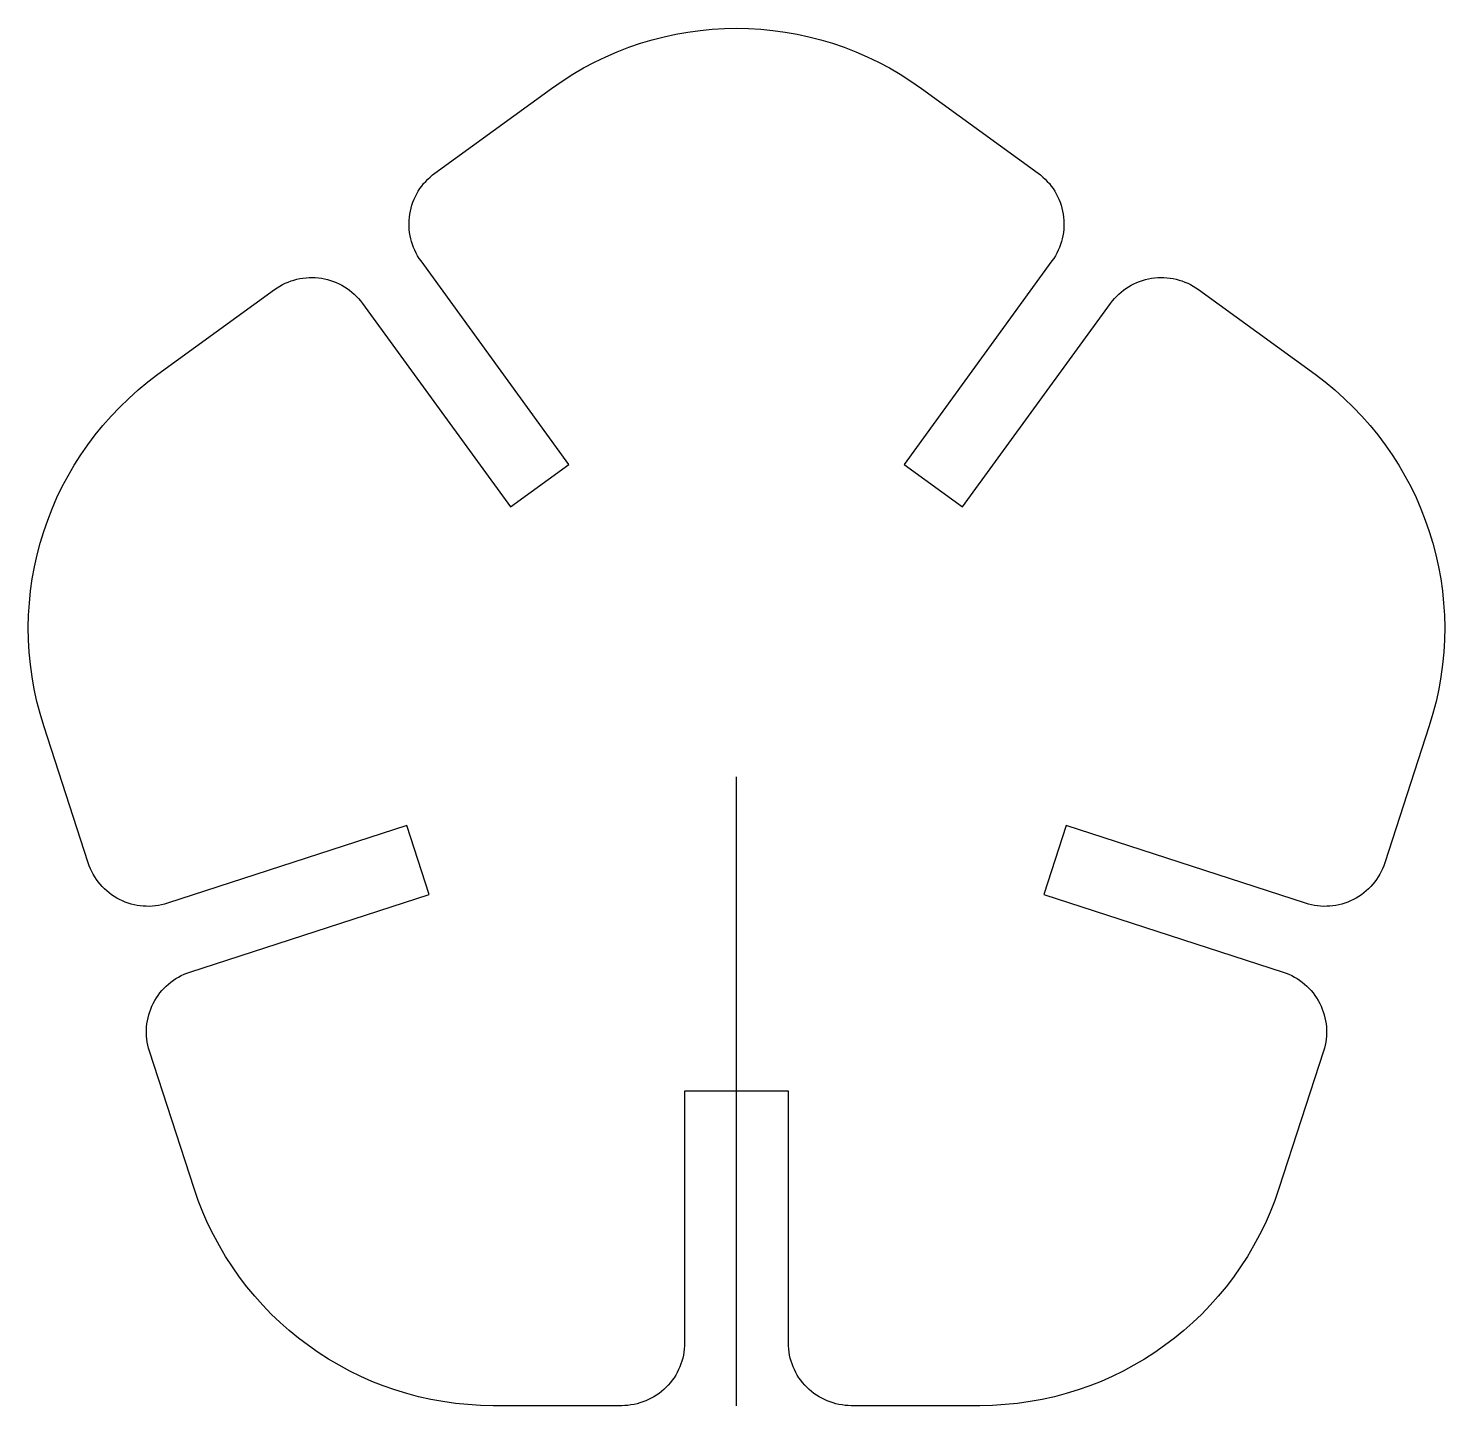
# Model space of a CAD drawing. Header units: millimetres. Extents: x -2.5 to 42.5, y 0 to 43.8.
import ezdxf

# ---------------------------------------------------------------- set-up
doc = ezdxf.new("R2010")
doc.units = ezdxf.units.MM
doc.layers.get('0').update_dxf_attribs({"linetype": 'CONTINUOUS'})

msp = doc.modelspace()

# ---------------------------------------------------------------- linework, layer by layer
msp.add_line((20, 0), (20, 20))
msp.add_lwpolyline([(21.65, 10), (18.35, 10), (18.35, 2, -0.414214), (16.35, 0), (12.265, 0, -0.32492), (2.755, 6.91), (1.338, 11.27, -0.414214), (2.622, 13.79), (10.231, 16.262), (9.52, 18.45), (1.911, 15.978, -0.414214), (-0.609, 17.262), (-2.025, 21.622, -0.32492), (1.607, 32.802), (5.316, 35.497, -0.414214), (8.11, 35.054), (12.812, 28.582), (14.673, 29.934), (9.971, 36.406, -0.414214), (10.413, 39.2), (14.122, 41.895, -0.32492), (25.878, 41.895), (29.587, 39.2, -0.414214), (30.029, 36.406), (25.327, 29.934), (27.188, 28.582), (31.89, 35.054, -0.414214), (34.684, 35.497), (38.393, 32.802, -0.32492), (42.025, 21.622), (40.609, 17.262, -0.414214), (38.089, 15.978), (30.48, 18.45), (29.769, 16.262), (37.378, 13.79, -0.414214), (38.662, 11.27), (37.245, 6.91, -0.32492), (27.735, 0), (23.65, 0, -0.414214), (21.65, 2)], format="xyb", close=True)

doc.saveas('drawing.dxf')
